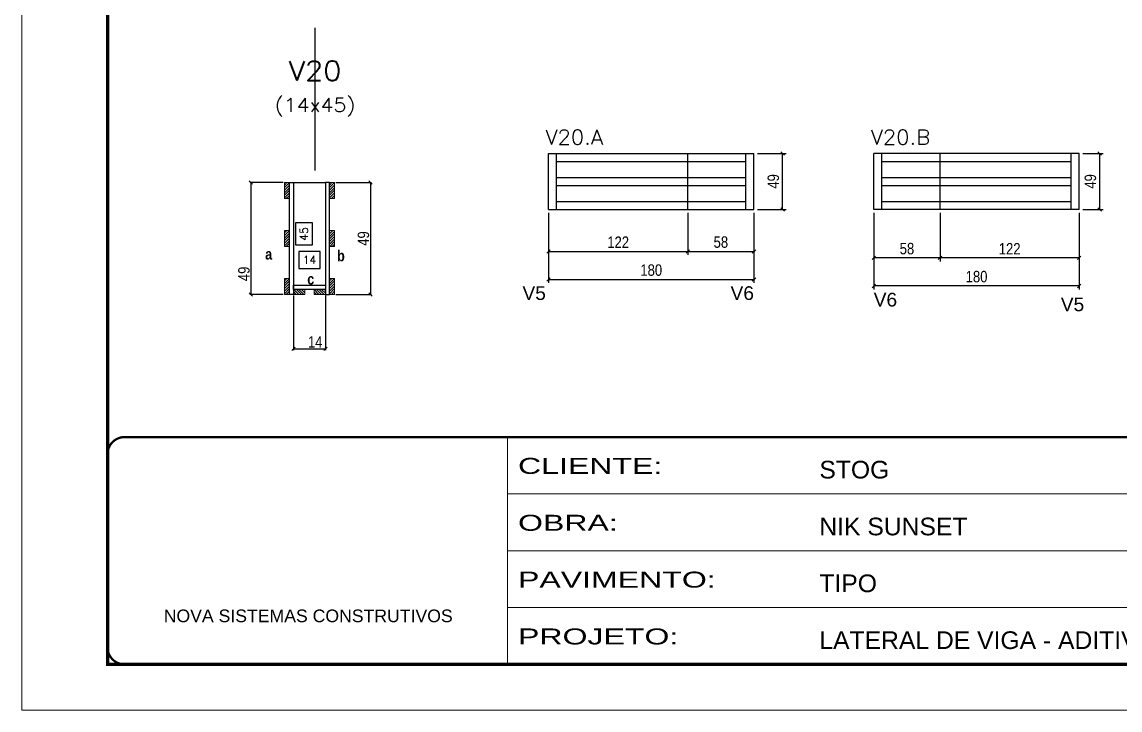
# Model space of a CAD drawing. Extents: x -10448 to -1189, y -11772 to 17235.
# Drawn here: x -8850 to -7888, y 8903 to 9506 of the extents above; entities that cross this region are included whole.
import ezdxf
from ezdxf.enums import TextEntityAlignment as Align

# ---------------------------------------------------------------- set-up
doc = ezdxf.new("R2010")
doc.units = 0
for name, pattern in [('CONTINUO', [0]), ('DASHED', [0.75, 0.5, -0.25]), ('HIDDEN', [0.375, 0.25, -0.125])]:
    doc.linetypes.add(name, pattern=pattern)
for name, color, linetype in [('5', 5, 'Continuous'), ('COTA', 241, 'Continuous'), ('Cota Seção (2x)', 4, 'Continuous'), ('detalhes', 4, 'Continuous'), ('Painéis', 200, 'Continuous'), ('SARR_2.2x7', 40, 'Continuous'), ('Texto de Titulo', 7, 'Continuous'), ('Texto Qtd Sarr', 242, 'Continuous')]:
    doc.layers.add(name, color=color, linetype=linetype)
for name, color, linetype, lineweight in [('CONCRETO', 251, 'Continuous', 25), ('Folhas', 255, 'Continuous', 9), ('Madeira', 126, 'Continuous', 18), ('SARRAFO DE PRESSAO', 251, 'DASHED', 9), ('Texto Seção', 7, 'Continuous', 15)]:
    doc.layers.add(name, color=color, linetype=linetype, lineweight=lineweight)
doc.styles.add('ARIAL', font='arial.ttf')
doc.styles.add('COTA TECNICA', font='techl___.ttf', dxfattribs={"height": 10})
doc.styles.add('COTA TECNICA 2X', font='techl___.ttf', dxfattribs={"height": 10})
doc.styles.add('REGUA-120', font='ROMANS.shx', dxfattribs={"height": 15})
doc.styles.add('Romans', font='romans.shx')
doc.styles.get("Standard").update_dxf_attribs({"font": 'arial.ttf'})
doc.styles.add('TECNICA', font='techb___.ttf', dxfattribs={"height": 10})
doc.styles.add('Tecnologia', font='')
doc.styles.get('Tecnologia').set_extended_font_data('Forgotten Futurist')
doc.dimstyles.new('Cota Seção interna', dxfattribs={"dimtxt": 7, "dimasz": 6, "dimexe": 0.18, "dimexo": 2, "dimgap": -4, "dimtad": 3, "dimdec": 1, "dimlfac": 0.5, "dimzin": 12, "dimdsep": 46, "dimtxsty": 'Romans', "dimblk": 'ARCHTICK', "dimcen": 0.09, "dimse1": 1, "dimse2": 1, "dimsd1": 1, "dimsd2": 1, "dimclrd": 180, "dimclre": 5, "dimclrt": 1, "dimadec": 0, "dimazin": 3, "dimtfac": 1, "dimtdec": 1, "dimtofl": 0, "dimtmove": 0, "dimatfit": 3, "dimldrblk": 'ARCHTICK', "dimfxl": 1, "dimtolj": 1, "dimtzin": 0, "dimarcsym": 0})
doc.dimstyles.new('PAINEL', dxfattribs={"dimtxt": 10, "dimasz": 3, "dimexe": 3, "dimexo": 3, "dimgap": 3, "dimtad": 1, "dimdec": 1, "dimzin": 12, "dimdsep": 46, "dimtxsty": 'COTA TECNICA', "dimblk1": 'OBLIQUE', "dimblk2": 'OBLIQUE', "dimsah": 1, "dimcen": 0.9, "dimclrd": 4, "dimclre": 4, "dimclrt": 240, "dimadec": 1, "dimazin": 3, "dimtfac": 1, "dimtdec": 1, "dimtmove": 0, "dimatfit": 3, "dimfxl": 1, "dimtolj": 1, "dimtzin": 12, "dimarcsym": 0})
doc.dimstyles.new('SECAO', dxfattribs={"dimscale": 0.333333, "dimtxt": 5, "dimasz": 9, "dimexe": 3, "dimexo": 3, "dimgap": 3, "dimtad": 1, "dimdec": 1, "dimlfac": 0.5, "dimzin": 12, "dimdsep": 46, "dimtxsty": 'COTA TECNICA 2X', "dimblk1": 'OBLIQUE', "dimblk2": 'OBLIQUE', "dimsah": 1, "dimcen": 0.9, "dimclrd": 4, "dimclre": 4, "dimclrt": 240, "dimadec": 1, "dimazin": 3, "dimtfac": 1, "dimtdec": 1, "dimtmove": 0, "dimatfit": 3, "dimfxl": 1, "dimtolj": 1, "dimtzin": 12, "dimarcsym": 0})
pattern_1 = [(45, (-132132.0163, -24561.5921), (-1.122532015, 1.122532015), [])]

# ---------------------------------------------------------------- blocks, each defined once
blk = doc.blocks.new('9999999999')
at = {"color": 30, "linetype": 'CONTINUO'}
for p, q in [((98564.56, 34230.21), (98564.56, 34429.45)), ((98564.56, 34379.64), (99583.98, 34379.64)), ((98564.56, 34329.83), (99487.98, 34329.83)), ((98564.56, 34280.02), (99487.98, 34280.02))]:
    blk.add_line(p, q, dxfattribs=at)
at = {"color": 30, "linetype": 'CONTINUO', "const_width": 2}
blk.add_lwpolyline([(99583.98, 34230.21), (99583.98, 34414.45, 0.414214), (99568.98, 34429.45), (98228.98, 34429.45, 0.414214), (98213.98, 34414.45), (98213.98, 34245.21, 0.414214), (98228.98, 34230.21), (99583.98, 34230.21)], format="xyb", dxfattribs=at)
at = {"layer": 'Folhas'}
blk.add_lwpolyline([(98138.98, 34190.21), (99623.98, 34190.21), (99623.98, 35240.21), (98138.98, 35240.21)], close=True, dxfattribs=at)
at = {"layer": 'Folhas', "color": 30, "const_width": 3}
blk.add_lwpolyline([(98213.98, 34230.21), (99583.98, 34230.21), (99583.98, 35200.21), (98213.98, 35200.21)], close=True, dxfattribs=at)
at = {"color": 7, "linetype": 'Continuous', "ltscale": 5, "style": 'ARIAL'}
for s, height, p in [('STOG', 15.483, (98837.68, 34393.13)), ('NIK SUNSET', 15.483, (98837.68, 34343.32)), ('TIPO', 15.483, (98837.68, 34293.51)), ('NOVA SISTEMAS CONSTRUTIVOS', 11.0592, (98263.19, 34267.21)), ('LATERAL DE VIGA - ADITIVO', 15.4829, (98837.68, 34243.7))]:
    blk.add_text(s, height=height, dxfattribs=at).set_placement(p)
at = {"layer": 'Folhas', "color": 7, "style": 'Tecnologia', "width": 1.5}
for s, p in [('CLIENTE:', (98573.65, 34397.17)), ('OBRA:', (98573.65, 34347.31)), ('PAVIMENTO:', (98573.65, 34297.5)), ('PROJETO:', (98573.65, 34247.69))]:
    blk.add_text(s, height=14, dxfattribs=at).set_placement(p)
blk = doc.blocks.new('titulo1')
at = {"layer": 'Defpoints', "color": 252, "linetype": 'HIDDEN', "ltscale": 2}
blk.add_line((0, 0), (0, 125), dxfattribs=at)
at = {"layer": 'Defpoints', "style": 'Romans', "oblique": 15}
blk.add_attdef('FOLHA', text='', height=10, dxfattribs=at).set_placement((0, 15.58), align=Align.MIDDLE_CENTER)
at = {"layer": 'Texto Qtd Sarr', "color": 3, "style": 'Romans', "oblique": 15}
for tag, height, p in [('TITULO', 17, (0, 71.45)), ('SEÇÃO', 12, (0, 41.55))]:
    blk.add_attdef(tag, text='', height=height, dxfattribs=at).set_placement(p, align=Align.MIDDLE_CENTER)
blk = doc.blocks.new('_Oblique')
at = {"color": 0, "linetype": 'ByBlock', "lineweight": -2}
blk.add_line((-0.5, -0.5), (0.5, 0.5), dxfattribs=at)
blk = doc.blocks.new('*D637')
at = {"layer": 'COTA', "color": 4, "linetype": 'ByBlock', "lineweight": -2, "transparency": 16777216}
for p, q in [((-8388.39, 9338.52), (-8388.39, 9301.7)), ((-8266.39, 9338.52), (-8266.39, 9301.7)), ((-8388.39, 9304.7), (-8266.39, 9304.7))]:
    blk.add_line(p, q, dxfattribs=at)
at = {"layer": 'Defpoints', "color": 0, "linetype": 'ByBlock', "transparency": 16777216}
for p in [(-8388.39, 9341.52), (-8266.39, 9341.52), (-8266.39, 9304.7)]:
    blk.add_point(p, dxfattribs=at)
at = {"layer": 'COTA', "color": 4, "linetype": 'ByBlock', "lineweight": -2, "transparency": 16777216, "xscale": 3, "yscale": 3, "zscale": 3, "rotation": 180}
blk.add_blockref('_Oblique', (-8388.39, 9304.7), dxfattribs=at)
at = {"layer": 'COTA', "color": 4, "linetype": 'ByBlock', "lineweight": -2, "transparency": 16777216, "xscale": 3, "yscale": 3, "zscale": 3}
blk.add_blockref('_Oblique', (-8266.39, 9304.7), dxfattribs=at)
at = {"layer": 'COTA', "color": 240, "linetype": 'ByBlock', "transparency": 16777216, "insert": (-8327.39, 9312.76), "char_height": 10, "attachment_point": 5, "style": 'COTA TECNICA'}
blk.add_mtext('\\A1;122', dxfattribs=at)
blk = doc.blocks.new('*D638')
at = {"layer": 'COTA', "color": 4, "linetype": 'ByBlock', "lineweight": -2, "transparency": 16777216}
for p, q in [((-8266.39, 9338.52), (-8266.39, 9301.7)), ((-8208.39, 9338.52), (-8208.39, 9301.7)), ((-8266.39, 9304.7), (-8208.39, 9304.7))]:
    blk.add_line(p, q, dxfattribs=at)
at = {"layer": 'Defpoints', "color": 0, "linetype": 'ByBlock', "transparency": 16777216}
for p in [(-8266.39, 9341.52), (-8208.39, 9341.52), (-8208.39, 9304.7)]:
    blk.add_point(p, dxfattribs=at)
at = {"layer": 'COTA', "color": 4, "linetype": 'ByBlock', "lineweight": -2, "transparency": 16777216, "xscale": 3, "yscale": 3, "zscale": 3, "rotation": 180}
blk.add_blockref('_Oblique', (-8266.39, 9304.7), dxfattribs=at)
at = {"layer": 'COTA', "color": 4, "linetype": 'ByBlock', "lineweight": -2, "transparency": 16777216, "xscale": 3, "yscale": 3, "zscale": 3}
blk.add_blockref('_Oblique', (-8208.39, 9304.7), dxfattribs=at)
at = {"layer": 'COTA', "color": 240, "linetype": 'ByBlock', "transparency": 16777216, "insert": (-8237.39, 9312.83), "char_height": 10, "attachment_point": 5, "style": 'COTA TECNICA'}
blk.add_mtext('\\A1;58', dxfattribs=at)
blk = doc.blocks.new('*D621')
at = {"layer": 'COTA', "color": 4, "linetype": 'ByBlock', "lineweight": -2, "transparency": 16777216}
for p, q in [((-8388.39, 9338.52), (-8388.39, 9277.16)), ((-8208.39, 9338.52), (-8208.39, 9277.16)), ((-8388.39, 9280.16), (-8208.39, 9280.16))]:
    blk.add_line(p, q, dxfattribs=at)
at = {"layer": 'Defpoints', "color": 0, "linetype": 'ByBlock', "transparency": 16777216}
for p in [(-8388.39, 9341.52), (-8208.39, 9341.52), (-8208.39, 9280.16)]:
    blk.add_point(p, dxfattribs=at)
at = {"layer": 'COTA', "color": 4, "linetype": 'ByBlock', "lineweight": -2, "transparency": 16777216, "xscale": 3, "yscale": 3, "zscale": 3, "rotation": 180}
blk.add_blockref('_Oblique', (-8388.39, 9280.16), dxfattribs=at)
at = {"layer": 'COTA', "color": 4, "linetype": 'ByBlock', "lineweight": -2, "transparency": 16777216, "xscale": 3, "yscale": 3, "zscale": 3}
blk.add_blockref('_Oblique', (-8208.39, 9280.16), dxfattribs=at)
at = {"layer": 'COTA', "color": 240, "linetype": 'ByBlock', "transparency": 16777216, "insert": (-8298.39, 9288.28), "char_height": 10, "attachment_point": 5, "style": 'COTA TECNICA'}
blk.add_mtext('\\A1;180', dxfattribs=at)
blk = doc.blocks.new('*D622')
at = {"layer": 'COTA', "color": 4, "linetype": 'ByBlock', "lineweight": -2, "transparency": 16777216}
for p, q in [((-8205.39, 9390.52), (-8180.27, 9390.52)), ((-8183.27, 9341.52), (-8183.27, 9390.52)), ((-8205.39, 9341.52), (-8180.27, 9341.52))]:
    blk.add_line(p, q, dxfattribs=at)
at = {"layer": 'Defpoints', "color": 0, "linetype": 'ByBlock', "transparency": 16777216}
for p in [(-8208.39, 9390.52), (-8183.27, 9390.52), (-8208.39, 9341.52)]:
    blk.add_point(p, dxfattribs=at)
at = {"layer": 'COTA', "color": 4, "linetype": 'ByBlock', "lineweight": -2, "transparency": 16777216, "xscale": 3, "yscale": 3, "zscale": 3}
for p, rotation in [((-8183.27, 9390.52), 90), ((-8183.27, 9341.52), 270)]:
    blk.add_blockref('_Oblique', p, dxfattribs=dict(at, rotation=rotation))
at = {"layer": 'COTA', "color": 240, "linetype": 'ByBlock', "transparency": 16777216, "insert": (-8191.37, 9366.02), "char_height": 10, "attachment_point": 5, "rotation": 90, "style": 'COTA TECNICA'}
blk.add_mtext('\\A1;49', dxfattribs=at)
blk = doc.blocks.new('*D623')
at = {"layer": 'COTA', "color": 4, "linetype": 'ByBlock', "lineweight": -2, "transparency": 16777216}
for p, q in [((-8045.35, 9338.52), (-8045.35, 9295.96)), ((-7923.35, 9338.52), (-7923.35, 9295.96)), ((-7923.35, 9298.96), (-8045.35, 9298.96))]:
    blk.add_line(p, q, dxfattribs=at)
at = {"layer": 'Defpoints', "color": 0, "linetype": 'ByBlock', "transparency": 16777216}
for p in [(-8045.35, 9341.52), (-7923.35, 9341.52), (-8045.35, 9298.96)]:
    blk.add_point(p, dxfattribs=at)
at = {"layer": 'COTA', "color": 4, "linetype": 'ByBlock', "lineweight": -2, "transparency": 16777216, "xscale": 3, "yscale": 3, "zscale": 3, "rotation": 180}
blk.add_blockref('_Oblique', (-8045.35, 9298.96), dxfattribs=at)
at = {"layer": 'COTA', "color": 4, "linetype": 'ByBlock', "lineweight": -2, "transparency": 16777216, "xscale": 3, "yscale": 3, "zscale": 3}
blk.add_blockref('_Oblique', (-7923.35, 9298.96), dxfattribs=at)
at = {"layer": 'COTA', "color": 240, "linetype": 'ByBlock', "transparency": 16777216, "insert": (-7984.35, 9307.02), "char_height": 10, "attachment_point": 5, "style": 'COTA TECNICA'}
blk.add_mtext('\\A1;122', dxfattribs=at)
blk = doc.blocks.new('*D624')
at = {"layer": 'COTA', "color": 4, "linetype": 'ByBlock', "lineweight": -2, "transparency": 16777216}
for p, q in [((-8103.35, 9338.52), (-8103.35, 9295.96)), ((-8045.35, 9338.52), (-8045.35, 9295.96)), ((-8045.35, 9298.96), (-8103.35, 9298.96))]:
    blk.add_line(p, q, dxfattribs=at)
at = {"layer": 'Defpoints', "color": 0, "linetype": 'ByBlock', "transparency": 16777216}
for p in [(-8103.35, 9341.52), (-8045.35, 9341.52), (-8103.35, 9298.96)]:
    blk.add_point(p, dxfattribs=at)
at = {"layer": 'COTA', "color": 4, "linetype": 'ByBlock', "lineweight": -2, "transparency": 16777216, "xscale": 3, "yscale": 3, "zscale": 3, "rotation": 180}
blk.add_blockref('_Oblique', (-8103.35, 9298.96), dxfattribs=at)
at = {"layer": 'COTA', "color": 4, "linetype": 'ByBlock', "lineweight": -2, "transparency": 16777216, "xscale": 3, "yscale": 3, "zscale": 3}
blk.add_blockref('_Oblique', (-8045.35, 9298.96), dxfattribs=at)
at = {"layer": 'COTA', "color": 240, "linetype": 'ByBlock', "transparency": 16777216, "insert": (-8074.35, 9307.09), "char_height": 10, "attachment_point": 5, "style": 'COTA TECNICA'}
blk.add_mtext('\\A1;58', dxfattribs=at)
blk = doc.blocks.new('*D625')
at = {"layer": 'COTA', "color": 4, "linetype": 'ByBlock', "lineweight": -2, "transparency": 16777216}
for p, q in [((-8103.35, 9338.52), (-8103.35, 9271.42)), ((-7923.35, 9338.52), (-7923.35, 9271.42)), ((-7923.35, 9274.42), (-8103.35, 9274.42))]:
    blk.add_line(p, q, dxfattribs=at)
at = {"layer": 'Defpoints', "color": 0, "linetype": 'ByBlock', "transparency": 16777216}
for p in [(-8103.35, 9341.52), (-7923.35, 9341.52), (-8103.35, 9274.42)]:
    blk.add_point(p, dxfattribs=at)
at = {"layer": 'COTA', "color": 4, "linetype": 'ByBlock', "lineweight": -2, "transparency": 16777216, "xscale": 3, "yscale": 3, "zscale": 3, "rotation": 180}
blk.add_blockref('_Oblique', (-8103.35, 9274.42), dxfattribs=at)
at = {"layer": 'COTA', "color": 4, "linetype": 'ByBlock', "lineweight": -2, "transparency": 16777216, "xscale": 3, "yscale": 3, "zscale": 3}
blk.add_blockref('_Oblique', (-7923.35, 9274.42), dxfattribs=at)
at = {"layer": 'COTA', "color": 240, "linetype": 'ByBlock', "transparency": 16777216, "insert": (-8013.35, 9282.54), "char_height": 10, "attachment_point": 5, "style": 'COTA TECNICA'}
blk.add_mtext('\\A1;180', dxfattribs=at)
blk = doc.blocks.new('*D626')
at = {"layer": 'COTA', "color": 4, "linetype": 'ByBlock', "lineweight": -2, "transparency": 16777216}
for p, q in [((-7920.35, 9390.52), (-7902.48, 9390.52)), ((-7905.48, 9390.52), (-7905.48, 9341.52)), ((-7920.35, 9341.52), (-7902.48, 9341.52))]:
    blk.add_line(p, q, dxfattribs=at)
at = {"layer": 'Defpoints', "color": 0, "linetype": 'ByBlock', "transparency": 16777216}
for p in [(-7923.35, 9390.52), (-7923.35, 9341.52), (-7905.48, 9341.52)]:
    blk.add_point(p, dxfattribs=at)
at = {"layer": 'COTA', "color": 4, "linetype": 'ByBlock', "lineweight": -2, "transparency": 16777216, "xscale": 3, "yscale": 3, "zscale": 3}
for p, rotation in [((-7905.48, 9390.52), 90), ((-7905.48, 9341.52), 270)]:
    blk.add_blockref('_Oblique', p, dxfattribs=dict(at, rotation=rotation))
at = {"layer": 'COTA', "color": 240, "linetype": 'ByBlock', "transparency": 16777216, "insert": (-7913.58, 9366.02), "char_height": 10, "attachment_point": 5, "rotation": 90, "style": 'COTA TECNICA'}
blk.add_mtext('\\A1;49', dxfattribs=at)
blk = doc.blocks.new('*D861')
at = {"layer": 'COTA', "color": 4, "lineweight": -2, "transparency": 16777216}
for p, q in [((-8611.85, 9266), (-8611.85, 9218.24)), ((-8583.85, 9266), (-8583.85, 9218.24)), ((-8611.85, 9219.24), (-8583.85, 9219.24))]:
    blk.add_line(p, q, dxfattribs=at)
at = {"layer": 'Defpoints', "color": 0, "transparency": 16777216}
for p in [(-8611.85, 9267), (-8583.85, 9267), (-8583.85, 9219.24)]:
    blk.add_point(p, dxfattribs=at)
at = {"layer": 'COTA', "color": 4, "lineweight": -2, "transparency": 16777216, "xscale": 3, "yscale": 3, "zscale": 3, "rotation": 180}
blk.add_blockref('_Oblique', (-8611.85, 9219.24), dxfattribs=at)
at = {"layer": 'COTA', "color": 4, "lineweight": -2, "transparency": 16777216, "xscale": 3, "yscale": 3, "zscale": 3}
blk.add_blockref('_Oblique', (-8583.85, 9219.24), dxfattribs=at)
at = {"layer": 'COTA', "color": 240, "transparency": 16777216, "insert": (-8592.85, 9225.31), "char_height": 10, "attachment_point": 5, "style": 'COTA TECNICA 2X'}
blk.add_mtext('\\A1;14', dxfattribs=at)
blk = doc.blocks.new('*D862')
at = {"layer": 'COTA', "color": 4, "lineweight": -2, "transparency": 16777216}
for p, q in [((-8574.85, 9365), (-8543.47, 9365)), ((-8544.47, 9365), (-8544.47, 9267)), ((-8574.85, 9267), (-8543.47, 9267))]:
    blk.add_line(p, q, dxfattribs=at)
at = {"layer": 'Defpoints', "color": 0, "transparency": 16777216}
for p in [(-8575.85, 9365, 0), (-8575.85, 9267, 0), (-8544.47, 9267)]:
    blk.add_point(p, dxfattribs=at)
at = {"layer": 'COTA', "color": 4, "lineweight": -2, "transparency": 16777216, "xscale": 3, "yscale": 3, "zscale": 3}
for p, rotation in [((-8544.47, 9365), 90), ((-8544.47, 9267), 270)]:
    blk.add_blockref('_Oblique', p, dxfattribs=dict(at, rotation=rotation))
at = {"layer": 'COTA', "color": 240, "transparency": 16777216, "insert": (-8550.57, 9316), "char_height": 10, "attachment_point": 5, "rotation": 90, "style": 'COTA TECNICA 2X'}
blk.add_mtext('\\A1;49', dxfattribs=at)
blk = doc.blocks.new('*D863')
at = {"layer": 'COTA', "color": 4, "lineweight": -2, "transparency": 16777216}
for p, q in [((-8620.85, 9365), (-8650.17, 9365)), ((-8649.17, 9365), (-8649.17, 9267)), ((-8620.85, 9267), (-8650.17, 9267))]:
    blk.add_line(p, q, dxfattribs=at)
at = {"layer": 'Defpoints', "color": 0, "transparency": 16777216}
for p in [(-8619.85, 9365), (-8649.17, 9267), (-8619.85, 9267, 0)]:
    blk.add_point(p, dxfattribs=at)
at = {"layer": 'COTA', "color": 4, "lineweight": -2, "transparency": 16777216, "xscale": 3, "yscale": 3, "zscale": 3}
for p, rotation in [((-8649.17, 9365), 90), ((-8649.17, 9267), 270)]:
    blk.add_blockref('_Oblique', p, dxfattribs=dict(at, rotation=rotation))
at = {"layer": 'COTA', "color": 240, "transparency": 16777216, "insert": (-8655.27, 9285), "char_height": 10, "attachment_point": 5, "rotation": 90, "style": 'COTA TECNICA 2X'}
blk.add_mtext('\\A1;49', dxfattribs=at)
blk = doc.blocks.new('*D864')
at = {"layer": 'Cota Seção (2x)', "color": 180, "lineweight": -2, "transparency": 16777216}
for p, q in [((-8595.17, 9329.67), (-8610.17, 9329.67)), ((-8610.17, 9329.67), (-8610.17, 9310.33)), ((-8595.17, 9310.33), (-8595.17, 9329.67)), ((-8610.17, 9310.33), (-8595.17, 9310.33))]:
    blk.add_line(p, q, dxfattribs=at)
at = {"layer": 'Defpoints', "color": 0, "transparency": 16777216}
for p in [(-8583.85, 9365, 0), (-8591.17, 9275), (-8583.85, 9275, 0)]:
    blk.add_point(p, dxfattribs=at)
at = {"layer": 'Cota Seção (2x)', "color": 1, "transparency": 16777216, "insert": (-8602.67, 9320), "char_height": 7, "attachment_point": 5, "rotation": 90, "style": 'Romans'}
blk.add_mtext('\\A1;45', dxfattribs=at)
blk = doc.blocks.new('_ArchTick')
at = {"color": 0, "linetype": 'ByBlock', "const_width": 0.15}
blk.add_lwpolyline([(-0.5, -0.5), (0.5, 0.5)], dxfattribs=at)
blk = doc.blocks.new('*D865')
at = {"layer": 'Cota Seção (2x)', "color": 180, "lineweight": -2, "transparency": 16777216}
for p, q in [((-8588.51, 9304.76), (-8607.18, 9304.76)), ((-8607.18, 9304.76), (-8607.18, 9289.76)), ((-8588.51, 9289.76), (-8588.51, 9304.76)), ((-8607.18, 9289.76), (-8588.51, 9289.76))]:
    blk.add_line(p, q, dxfattribs=at)
at = {"layer": 'Defpoints', "color": 0, "transparency": 16777216}
for p in [(-8583.85, 9285.76), (-8611.85, 9275, 0), (-8583.85, 9275, 0)]:
    blk.add_point(p, dxfattribs=at)
at = {"layer": 'Cota Seção (2x)', "color": 1, "transparency": 16777216, "insert": (-8597.85, 9297.26), "char_height": 7, "attachment_point": 5, "style": 'Romans'}
blk.add_mtext('\\A1;14', dxfattribs=at)

msp = doc.modelspace()

# ---------------------------------------------------------------- hatches: boundary and pattern name
at = {"layer": 'Madeira'}
h = msp.add_hatch(dxfattribs=at)
h.set_pattern_fill('ANSI31', color=256, scale=0.5)
h.set_pattern_definition([(45, (-132132.0163, -24519.5921), (-1.122532015, 1.122532015), [])])
h.paths.add_polyline_path([(-8615.45, 9365), (-8619.85, 9365), (-8619.85, 9351), (-8615.45, 9351)])
h = msp.add_hatch(dxfattribs=at)
h.set_pattern_fill('ANSI31', color=256, scale=0.5)
h.set_pattern_definition([(45, (-132092.4163, -24519.5921), (-1.122532015, 1.122532015), [])])
h.paths.add_polyline_path([(-8575.85, 9365), (-8580.25, 9365), (-8580.25, 9351), (-8575.85, 9351)])
h = msp.add_hatch(dxfattribs=at)
h.set_pattern_fill('ANSI31', color=256, scale=0.5)
h.set_pattern_definition(pattern_1)
h.paths.add_polyline_path([(-8615.45, 9323), (-8619.85, 9323), (-8619.85, 9309), (-8615.45, 9309)])
h = msp.add_hatch(dxfattribs=at)
h.set_pattern_fill('ANSI31', color=256, scale=0.5)
h.set_pattern_definition(pattern_1)
h.paths.add_polyline_path([(-8580.25, 9323), (-8575.85, 9323), (-8575.85, 9309), (-8580.25, 9309)])
h = msp.add_hatch(dxfattribs=at)
h.set_pattern_fill('ANSI31', color=256, scale=0.5)
h.set_pattern_definition([(45, (-132132.0163, -24603.5921), (-1.122532015, 1.122532015), [])])
h.paths.add_polyline_path([(-8615.45, 9281), (-8619.85, 9281), (-8619.85, 9267), (-8615.45, 9267)])
h = msp.add_hatch(dxfattribs=at)
h.set_pattern_fill('ANSI31', color=256, scale=0.5)
h.set_pattern_definition([(45, (-132092.4163, -24603.5921), (-1.122532015, 1.122532015), [])])
h.paths.add_polyline_path([(-8575.85, 9281), (-8580.25, 9281), (-8580.25, 9267), (-8575.85, 9267)])
h = msp.add_hatch(dxfattribs=at)
h.set_pattern_fill('ANSI31', color=256, scale=0.5, angle=90)
h.set_pattern_definition([(135, (25306.7454, -114245.1697), (-1.122532015, -1.122532015), [])])
h.paths.add_polyline_path([(-8611.85, 9271.4), (-8611.85, 9267), (-8601.85, 9267), (-8601.85, 9271.4)])
h = msp.add_hatch(dxfattribs=at)
h.set_pattern_fill('ANSI31', color=256, scale=0.5, angle=90)
h.set_pattern_definition([(135, (25272.7454, -114245.1697), (-1.122532015, -1.122532015), [])])
h.paths.add_polyline_path([(-8593.85, 9271.4), (-8593.85, 9267), (-8583.85, 9267), (-8583.85, 9271.4)])

# ---------------------------------------------------------------- linework, layer by layer
at = {"layer": 'CONCRETO', "linetype": 'Continuous'}
msp.add_line((-8611.85, 9365, 0), (-8583.85, 9365), dxfattribs=at)
at = {"layer": 'COTA', "linetype": 'ByBlock'}
for p, q in [((-8388.39, 9341.52), (-8388.39, 9341.52)), ((-7923.35, 9341.52), (-7923.35, 9341.52))]:
    msp.add_line(p, q, dxfattribs=at)
at = {"layer": 'Madeira', "elevation": 0}
for points in [[(-8615.45, 9365), (-8615.45, 9351), (-8619.85, 9351), (-8619.85, 9365)], [(-8575.85, 9365), (-8575.85, 9351), (-8580.25, 9351), (-8580.25, 9365)], [(-8615.45, 9323), (-8615.45, 9309), (-8619.85, 9309), (-8619.85, 9323)], [(-8580.25, 9323), (-8580.25, 9309), (-8575.85, 9309), (-8575.85, 9323)], [(-8615.45, 9281), (-8615.45, 9267), (-8619.85, 9267), (-8619.85, 9281)], [(-8575.85, 9281), (-8575.85, 9267), (-8580.25, 9267), (-8580.25, 9281)], [(-8601.85, 9271.4), (-8611.85, 9271.4), (-8611.85, 9267), (-8601.85, 9267)], [(-8583.85, 9271.4), (-8593.85, 9271.4), (-8593.85, 9267), (-8583.85, 9267)]]:
    msp.add_lwpolyline(points, close=True, dxfattribs=at)
at = {"layer": 'Painéis', "linetype": 'ByBlock'}
for p, q in [((-8388.39, 9390.52), (-8208.39, 9390.52)), ((-8388.39, 9341.52), (-8388.39, 9390.52)), ((-8266.39, 9341.52), (-8266.39, 9390.52)), ((-8208.39, 9341.52), (-8208.39, 9390.52)), ((-7923.35, 9390.52), (-8103.35, 9390.52)), ((-8103.35, 9341.52), (-8103.35, 9390.52)), ((-8045.35, 9341.52), (-8045.35, 9390.52)), ((-7923.35, 9341.52), (-7923.35, 9390.52)), ((-8388.39, 9341.52), (-8208.39, 9341.52)), ((-7923.35, 9341.52), (-8103.35, 9341.52))]:
    msp.add_line(p, q, dxfattribs=at)
at = {"layer": 'Painéis', "linetype": 'Continuous', "elevation": 0}
for points in [[(-8615.45, 9267), (-8615.45, 9365), (-8611.85, 9365), (-8611.85, 9267)], [(-8580.25, 9267), (-8580.25, 9365), (-8583.85, 9365), (-8583.85, 9267)], [(-8611.85, 9275), (-8583.85, 9275), (-8583.85, 9271.4), (-8611.85, 9271.4)]]:
    msp.add_lwpolyline(points, close=True, dxfattribs=at)
at = {"layer": 'SARR_2.2x7', "linetype": 'Continuous'}
for p, q in [((-8381.39, 9341.52), (-8381.39, 9390.52)), ((-8381.39, 9383.52), (-8266.39, 9383.52)), ((-8266.39, 9383.52), (-8215.39, 9383.52)), ((-8215.39, 9341.52), (-8215.39, 9390.52)), ((-8096.35, 9341.52), (-8096.35, 9390.52)), ((-8096.35, 9383.52), (-8045.35, 9383.52)), ((-8045.35, 9383.52), (-7930.35, 9383.52)), ((-7930.35, 9341.52), (-7930.35, 9390.52)), ((-8381.39, 9369.52), (-8266.39, 9369.52)), ((-8381.39, 9362.52), (-8266.39, 9362.52)), ((-8266.39, 9369.52), (-8215.39, 9369.52)), ((-8266.39, 9362.52), (-8215.39, 9362.52)), ((-8096.35, 9369.52), (-8045.35, 9369.52)), ((-8096.35, 9362.52), (-8045.35, 9362.52)), ((-8045.35, 9369.52), (-7930.35, 9369.52)), ((-8045.35, 9362.52), (-7930.35, 9362.52)), ((-8381.39, 9348.52), (-8266.39, 9348.52)), ((-8266.39, 9348.52), (-8215.39, 9348.52)), ((-8096.35, 9348.52), (-8045.35, 9348.52)), ((-8045.35, 9348.52), (-7930.35, 9348.52))]:
    msp.add_line(p, q, dxfattribs=at)

# ---------------------------------------------------------------- block references
at = {"layer": 'SARRAFO DE PRESSAO', "color": 6, "linetype": 'ByBlock'}
msp.add_blockref('9999999999', (-106988.76, -25287.43), dxfattribs=at)
at = {"layer": 'Texto Seção'}
ref = msp.add_blockref('titulo1', (-8593, 9375.55), dxfattribs=dict(at, xscale=-1))
ref.add_attrib('TITULO', 'V20', dxfattribs={"layer": 'Texto de Titulo', "color": 7, "height": 17, "style": 'Romans', "width": 1.1}).set_placement((-8593, 9463.05), align=Align.MIDDLE_CENTER)
ref.add_attrib('SEÇÃO', '(14x45)', dxfattribs={"layer": 'Texto de Titulo', "color": 7, "height": 12, "style": 'Romans', "width": 1.1}).set_placement((-8593, 9433.05), align=Align.MIDDLE_CENTER)

# ---------------------------------------------------------------- texts
at = {"layer": '5', "linetype": 'Continuous'}
for s, rotation, p in [('V5', 0.00004, (-8411.23, 9262.15)), ('V6', 0.00004, (-8228.9, 9262.15)), ('V6', 359.99996, (-8103.47, 9256.4)), ('V5', 0.00004, (-7939.53, 9252.27))]:
    msp.add_text(s, height=12, rotation=rotation, dxfattribs=at).set_placement(p)
at = {"layer": 'detalhes', "style": 'TECNICA'}
for s, p in [('a', (-8636.67, 9297.55)), ('b', (-8573.63, 9296.08)), ('c', (-8599.8, 9275.66))]:
    msp.add_text(s, height=9.6, dxfattribs=at).set_placement(p)
at = {"layer": 'Texto Seção', "style": 'REGUA-120', "width": 1.05}
for s, p in [('V20.A', (-8390.97, 9398.24)), ('V20.B', (-8105.93, 9398.24))]:
    msp.add_text(s, height=13, dxfattribs=at).set_placement(p)

# ---------------------------------------------------------------- dimensions: what is measured, and where the dimension line sits
at = {"layer": 'COTA', "linetype": 'ByBlock'}
for base, p1, p2, angle, picture, middle in [((-8183.27, 9390.52), (-8208.39, 9341.52), (-8208.39, 9390.52), 90, '*D622', (-8191.37, 9366.02)), ((-7905.48, 9341.52), (-7923.35, 9390.52), (-7923.35, 9341.52), 90, '*D626', (-7913.58, 9366.02)), ((-8103.35, 9298.96), (-8045.35, 9341.52), (-8103.35, 9341.52), 180, '*D624', (-8074.35, 9307.09)), ((-8103.35, 9274.42), (-7923.35, 9341.52), (-8103.35, 9341.52), 180, '*D625', (-8013.35, 9282.54)), ((-8045.35, 9298.96), (-7923.35, 9341.52), (-8045.35, 9341.52), 180, '*D623', (-7984.35, 9307.02))]:
    dim = msp.add_linear_dim(base=base, p1=p1, p2=p2, angle=angle, dimstyle='PAINEL', dxfattribs=at)
    dim.commit()
    dim.dimension.update_dxf_attribs({"geometry": picture, "text_midpoint": middle})
at = {"layer": 'COTA'}
dim = msp.add_linear_dim(base=(-8649.17, 9267), p1=(-8619.85, 9365), p2=(-8619.85, 9267, 0), angle=90, dimstyle='SECAO', dxfattribs=at)
dim.commit()
dim.dimension.update_dxf_attribs({"geometry": '*D863', "text_midpoint": (-8649.17, 9285), "dimtype": 160})
dim = msp.add_linear_dim(base=(-8544.47, 9267), p1=(-8575.85, 9365, 0), p2=(-8575.85, 9267, 0), angle=90, dimstyle='SECAO', dxfattribs=at)
dim.commit()
dim.dimension.update_dxf_attribs({"geometry": '*D862', "text_midpoint": (-8550.57, 9316)})
at = {"layer": 'COTA', "linetype": 'ByBlock'}
for base, p1, p2, picture, middle in [((-8266.39, 9304.7), (-8388.39, 9341.52), (-8266.39, 9341.52), '*D637', (-8327.39, 9312.76)), ((-8208.39, 9280.16), (-8388.39, 9341.52), (-8208.39, 9341.52), '*D621', (-8298.39, 9288.28)), ((-8208.39, 9304.7), (-8266.39, 9341.52), (-8208.39, 9341.52), '*D638', (-8237.39, 9312.83))]:
    dim = msp.add_linear_dim(base=base, p1=p1, p2=p2, dimstyle='PAINEL', dxfattribs=at)
    dim.commit()
    dim.dimension.update_dxf_attribs({"geometry": picture, "text_midpoint": middle})
at = {"layer": 'COTA'}
dim = msp.add_linear_dim(base=(-8583.85, 9219.24), p1=(-8611.85, 9267), p2=(-8583.85, 9267), dimstyle='SECAO', dxfattribs=at)
dim.commit()
dim.dimension.update_dxf_attribs({"geometry": '*D861', "text_midpoint": (-8592.85, 9219.24), "dimtype": 160})
at = {"layer": 'Cota Seção (2x)'}
dim = msp.add_linear_dim(base=(-8591.17, 9275), p1=(-8583.85, 9365, 0), p2=(-8583.85, 9275, 0), angle=90, dimstyle='Cota Seção interna', dxfattribs=at)
dim.commit()
dim.dimension.update_dxf_attribs({"geometry": '*D864', "text_midpoint": (-8602.67, 9320)})
dim = msp.add_linear_dim(base=(-8583.85, 9285.76), p1=(-8611.85, 9275, 0), p2=(-8583.85, 9275, 0), dimstyle='Cota Seção interna', dxfattribs=at)
dim.commit()
dim.dimension.update_dxf_attribs({"geometry": '*D865', "text_midpoint": (-8597.85, 9297.26)})

doc.saveas('drawing.dxf')
